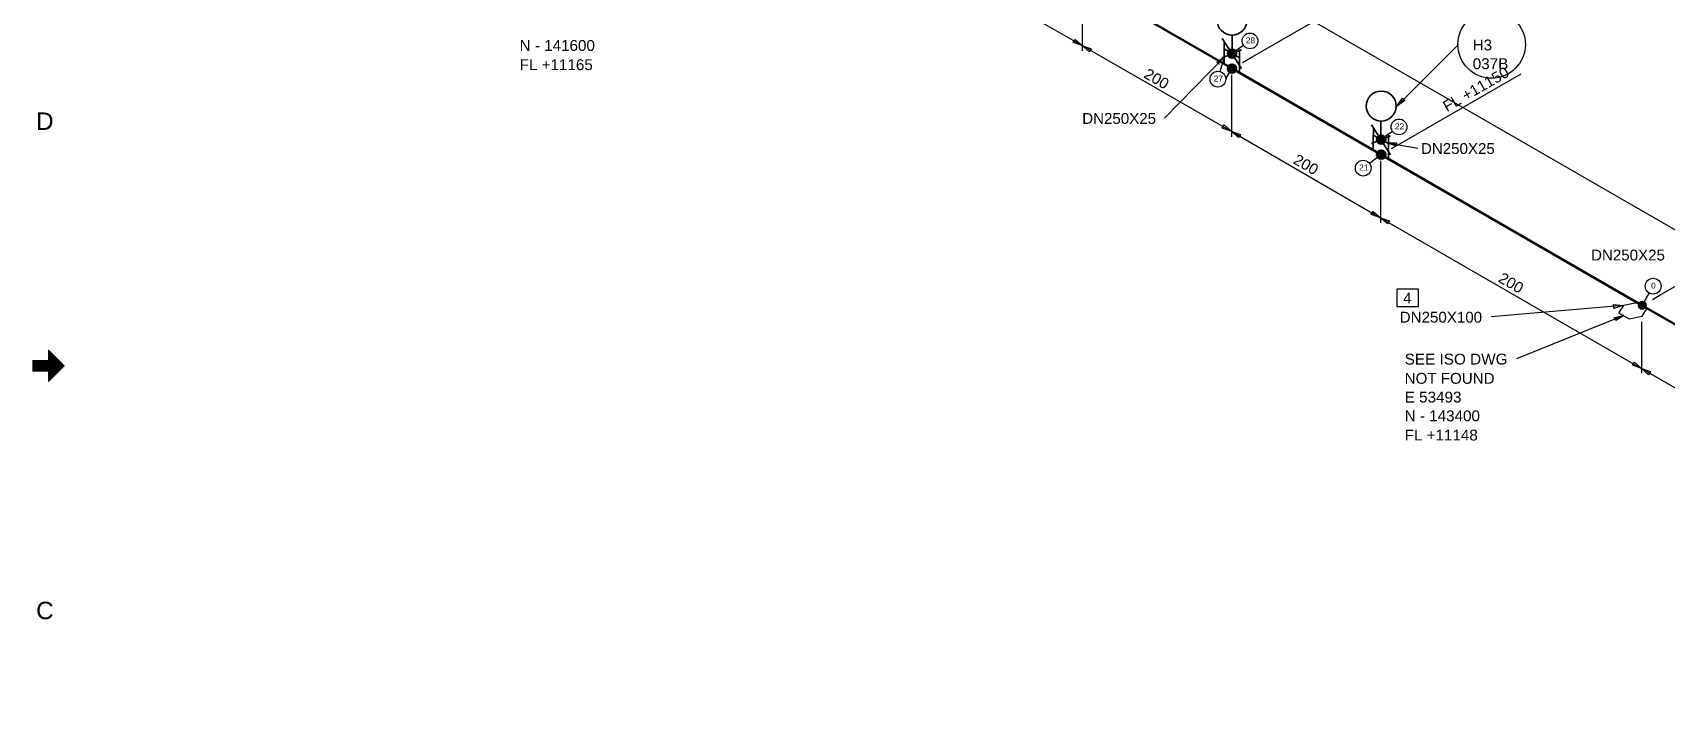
# Model space of a CAD drawing. Header units: inches. Extents: x 18 to 823, y 11 to 584.
# Drawn here: x 18.1 to 349.5, y 225.6 to 365 of the extents above; entities that cross this region are included whole.
import ezdxf

# ---------------------------------------------------------------- set-up
doc = ezdxf.new("R2010")
doc.units = ezdxf.units.IN
doc.header["$MEASUREMENT"] = 0
for name, color, linetype in [('AD1', 7, 'Continuous'), ('AD2', 7, 'Continuous'), ('BG 0 -1', 7, 'Continuous'), ('DIMLINES', 7, 'Continuous'), ('DIMTEXT', 7, 'Continuous'), ('FITTINGS', 7, 'Continuous'), ('ISOTEXT', 7, 'Continuous'), ('PIPE', 7, 'Continuous'), ('WELDS', 7, 'Continuous')]:
    doc.layers.add(name, color=color, linetype=linetype)
doc.styles.add('Arial', font='arial.ttf')

msp = doc.modelspace()

# ---------------------------------------------------------------- linework, layer by layer
at = {"layer": 'AD1', "color": 4, "linetype": 'Continuous', "lineweight": 30}
for p, q in [((231, 362.36), (232.84, 361.72)), ((232.44, 361.08), (231, 362.36)), ((261.24, 345), (263.08, 344.36)), ((262.68, 343.72), (261.24, 345)), ((291.48, 327.48), (293.32, 326.84)), ((292.92, 326.2), (291.48, 327.48)), ((344.44, 296.92), (346.28, 296.28)), ((345.88, 295.64), (344.44, 296.92))]:
    msp.add_line(p, q, dxfattribs=at)
at = {"layer": 'AD2', "color": 4, "linetype": 'Continuous', "lineweight": 30}
for p, q in [((231, 362.36), (229.16, 363)), ((229.56, 363.64), (231, 362.36)), ((261.24, 345), (259.4, 345.64)), ((259.8, 346.28), (261.24, 345)), ((291.48, 327.48), (289.64, 328.12)), ((290.04, 328.76), (291.48, 327.48)), ((344.44, 296.92), (342.6, 297.56)), ((343, 298.2), (344.44, 296.92))]:
    msp.add_line(p, q, dxfattribs=at)
at = {"layer": 'BG 0 -1', "color": 7, "linetype": 'Continuous', "lineweight": 9}
for p, q in [((18.14, 296.95), (19.67, 298.49)), ((18.14, 296.83), (19.8, 298.49)), ((18.14, 296.7), (19.92, 298.49)), ((18.14, 296.58), (20.05, 298.49)), ((18.14, 296.45), (20.17, 298.49)), ((18.14, 298.49), (18.14, 296.37)), ((18.14, 298.45), (18.17, 298.49)), ((18.14, 298.33), (18.3, 298.49)), ((18.14, 298.2), (18.42, 298.49)), ((18.14, 298.08), (18.55, 298.49)), ((18.14, 297.95), (18.67, 298.49)), ((18.14, 297.83), (18.8, 298.49)), ((18.14, 297.7), (18.92, 298.49)), ((18.14, 297.58), (19.05, 298.49)), ((18.14, 297.45), (19.17, 298.49)), ((18.14, 297.33), (19.3, 298.49)), ((18.14, 297.2), (19.42, 298.49)), ((18.14, 297.08), (19.55, 298.49)), ((21.32, 298.49), (18.14, 298.49)), ((18.17, 296.37), (20.3, 298.49)), ((18.3, 296.37), (20.42, 298.49)), ((18.42, 296.37), (20.55, 298.49)), ((18.55, 296.37), (20.67, 298.49)), ((18.67, 296.37), (20.8, 298.49)), ((18.8, 296.37), (20.92, 298.49)), ((18.93, 296.37), (21.05, 298.49)), ((19.05, 296.37), (21.17, 298.49)), ((19.18, 296.37), (21.3, 298.49)), ((19.3, 296.37), (22.43, 299.5)), ((19.43, 296.37), (22.49, 299.43)), ((19.55, 296.37), (22.56, 299.37)), ((19.68, 296.37), (22.62, 299.31)), ((19.8, 296.37), (22.68, 299.25)), ((19.93, 296.37), (22.74, 299.18)), ((20.05, 296.37), (22.81, 299.12)), ((20.18, 296.37), (22.87, 299.06)), ((20.3, 296.37), (22.93, 299)), ((20.43, 296.37), (22.99, 298.93)), ((20.55, 296.37), (23.06, 298.87)), ((20.68, 296.37), (23.12, 298.81)), ((20.8, 296.37), (23.18, 298.75)), ((20.93, 296.37), (23.24, 298.68)), ((21.05, 296.37), (23.31, 298.62)), ((21.18, 296.37), (23.37, 298.56)), ((21.3, 296.37), (23.43, 298.5)), ((21.32, 300.61), (24.5, 297.43)), ((21.32, 298.49), (21.32, 300.61)), ((21.32, 300.51), (21.37, 300.56)), ((21.32, 300.39), (21.43, 300.5)), ((21.32, 300.26), (21.49, 300.43)), ((21.32, 300.14), (21.56, 300.37)), ((21.32, 300.01), (21.62, 300.31)), ((21.32, 299.89), (21.68, 300.25)), ((21.32, 299.76), (21.74, 300.18)), ((21.32, 299.63), (21.81, 300.12)), ((21.32, 299.51), (21.87, 300.06)), ((21.32, 299.38), (21.93, 300)), ((21.32, 299.26), (21.99, 299.93)), ((21.32, 299.13), (22.06, 299.87)), ((21.32, 299.01), (22.12, 299.81)), ((21.32, 298.88), (22.18, 299.75)), ((21.32, 298.76), (22.24, 299.68)), ((21.32, 298.63), (22.31, 299.62)), ((21.32, 298.51), (22.37, 299.56)), ((21.32, 296.26), (23.49, 298.43)), ((21.32, 296.13), (23.56, 298.37)), ((21.32, 296.01), (23.62, 298.31)), ((21.32, 295.88), (23.68, 298.25)), ((21.32, 296.37), (18.14, 296.37)), ((21.32, 295.76), (23.74, 298.18)), ((21.32, 295.63), (23.81, 298.12)), ((21.32, 295.51), (23.87, 298.06)), ((21.32, 295.38), (23.93, 298)), ((21.32, 295.26), (23.99, 297.93)), ((21.32, 295.13), (24.06, 297.87)), ((21.32, 295.01), (24.12, 297.81)), ((21.32, 294.88), (24.18, 297.75)), ((21.32, 294.76), (24.24, 297.68)), ((21.32, 294.63), (24.31, 297.62)), ((21.32, 294.51), (24.37, 297.56)), ((21.32, 294.38), (24.43, 297.5)), ((21.32, 294.26), (24.49, 297.43)), ((24.5, 297.43), (21.32, 294.24)), ((21.32, 294.24), (21.32, 296.37))]:
    msp.add_line(p, q, dxfattribs=at)
at = {"layer": 'DIM', "color": 4, "linetype": 'Continuous', "lineweight": 30}
for p, q in [((265.16, 359.88), (289.78, 374.08)), ((295.4, 342.44), (320.02, 356.64)), ((348.36, 311.88), (372.98, 326.08))]:
    msp.add_line(p, q, dxfattribs=at)
at = {"layer": 'DIMLINES', "color": 7, "linetype": 'Continuous', "lineweight": 30}
for p, q in [((231.08, 361.32), (231.08, 373.88)), ((229.16, 363), (229.56, 363.64)), ((232.84, 361.72), (232.44, 361.08)), ((263.48, 358.92), (265.16, 359.88)), ((261.32, 343.88), (261.32, 356.44)), ((259.4, 345.64), (259.8, 346.28)), ((263.08, 344.36), (262.68, 343.72)), ((293.72, 341.48), (295.4, 342.44)), ((291.56, 326.44), (291.56, 339)), ((289.64, 328.12), (290.04, 328.76)), ((293.32, 326.84), (292.92, 326.2)), ((346.68, 310.92), (348.36, 311.88)), ((344.52, 295.96), (344.52, 306.36)), ((342.6, 297.56), (343, 298.2)), ((346.28, 296.28), (345.88, 295.64))]:
    msp.add_line(p, q, dxfattribs=at)
at = {"layer": 'DL', "color": 4, "linetype": 'Continuous', "lineweight": 30}
for p, q in [((72.44, 485.72), (523.88, 225.56)), ((180.12, 391.64), (231, 362.36)), ((231, 362.36), (261.24, 345)), ((261.24, 345), (291.48, 327.48)), ((291.48, 327.48), (344.44, 296.92)), ((344.44, 296.92), (374.68, 279.48))]:
    msp.add_line(p, q, dxfattribs=at)
at = {"layer": 'FITTINGS', "color": 2, "linetype": 'Continuous', "lineweight": 35}
for p, q in [((261.4, 360.7), (261.4, 364.6)), ((259.8, 361.6), (259.8, 363.3)), ((259.8, 358.6), (259.8, 361.7)), ((259.8, 361.7), (262.9, 359.9)), ((262.9, 359.9), (262.9, 361.6)), ((261.4, 357.7), (259.8, 358.6)), ((262.9, 359.9), (262.9, 356.8)), ((262.9, 356.8), (261.4, 357.7)), ((290.1, 344.2), (290.1, 345.8)), ((291.6, 343.3), (291.6, 347.1)), ((290, 341.1), (290, 344.2)), ((290, 344.2), (293.1, 342.5)), ((293.1, 342.5), (293.1, 344.2)), ((293.1, 342.5), (293.1, 339.4)), ((291.6, 340.2), (290, 341.1)), ((293.1, 339.4), (291.6, 340.2))]:
    msp.add_line(p, q, dxfattribs=at)
at = {"layer": 'FITTINGS', "color": 7, "linetype": 'Continuous', "lineweight": 35}
for centre in [(261.4, 367.56), (291.64, 350.12)]:
    msp.add_circle(centre, 3.04, dxfattribs=at)
at = {"layer": 'ISOTEXT', "color": 7, "linetype": 'Continuous', "lineweight": 30}
for p, q in [((294.84, 350.12), (307.32, 362.6)), ((247.72, 347.64), (259.88, 360.12)), ((258.28, 359), (259.88, 360.12)), ((258.84, 358.52), (258.28, 359)), ((260.12, 355.64), (261.32, 357.72)), ((294.84, 350.12), (295.96, 351.72)), ((296.44, 351.24), (294.84, 350.12)), ((295.96, 351.72), (296.44, 351.24)), ((292.84, 342.68), (299.08, 341.56)), ((292.84, 342.68), (294.76, 342.68)), ((294.68, 341.96), (292.84, 342.68)), ((294.76, 342.68), (294.68, 341.96)), ((299.24, 313), (294.84, 313)), ((294.84, 313), (294.84, 309.48)), ((299.24, 309.48), (299.24, 313)), ((294.84, 309.48), (299.24, 309.48)), ((340.68, 309.64), (313.96, 307.4)), ((338.84, 309.08), (338.76, 309.88)), ((338.76, 309.88), (340.68, 309.64)), ((340.68, 309.64), (338.84, 309.08)), ((340.84, 307.64), (319.08, 298.84)), ((338.92, 307.24), (340.84, 307.64)), ((339.24, 306.6), (338.92, 307.24)), ((340.84, 307.64), (339.24, 306.6))]:
    msp.add_line(p, q, dxfattribs=at)
at = {"layer": 'ISOTEXT', "color": 2, "linetype": 'Continuous', "lineweight": 30}
msp.add_circle((314.04, 362.6), 6.84, dxfattribs=at)
at = {"layer": 'PIPE', "color": 3, "linetype": 'Continuous', "lineweight": 50}
for p, q in [((261.4, 357.7), (231.2, 375.2)), ((291.6, 340.3), (261.4, 357.7)), ((344.6, 309.7), (291.6, 340.3)), ((374.8, 292.3), (344.6, 309.7))]:
    msp.add_line(p, q, dxfattribs=at)
at = {"layer": 'WDC', "color": 4, "linetype": 'Continuous', "lineweight": 30}
for centre in [(265.02, 363.32), (258.52, 355.56), (295.26, 345.88), (288, 337.53), (346.8, 313.6)]:
    msp.add_circle(centre, 1.6, dxfattribs=at)
at = {"layer": 'WELDS', "color": 7, "linetype": 'Continuous', "lineweight": 35}
for p, q in [((263.3, 357.7), (259.4, 363.8)), ((259.4, 359.9), (263.3, 361.5)), ((293.5, 340.2), (289.7, 346.3)), ((289.7, 342.5), (293.5, 344.1))]:
    msp.add_line(p, q, dxfattribs=at)
at = {"layer": 'WELDS', "color": 7, "linetype": 'Continuous', "lineweight": 25}
for p, q in [((340.8, 309.7), (339.8, 308.2)), ((339.8, 308.2), (341.9, 307)), ((343.5, 310.2), (340.8, 309.7)), ((344.6, 309.7), (343.5, 310.2)), ((345.6, 309.1), (344.6, 309.7)), ((344.6, 307.5), (345.6, 309.1)), ((341.9, 307), (344.6, 307.5))]:
    msp.add_line(p, q, dxfattribs=at)
at = {"layer": 'WELDS', "color": 6, "linetype": 'Continuous', "lineweight": 35}
for centre, radius in [((261.4, 360.76), 0.92), ((261.4, 360.76), 0.92), ((261.4, 357.72), 0.92), ((261.4, 357.72), 0.92), ((291.64, 343.32), 0.92), ((291.64, 343.32), 0.92), ((291.64, 340.28), 0.92), ((291.64, 340.28), 0.92), ((344.6, 309.72), 0.76), ((344.6, 309.72), 0.76)]:
    msp.add_circle(centre, radius, dxfattribs=at)
at = {"layer": 'WELDS', "color": 6}
for centre, radius in [((261.4, 360.76), 0.72), ((261.4, 360.76), 0.72), ((261.4, 360.76), 0.72), ((261.4, 360.76), 0.72), ((261.4, 360.76), 0.52), ((261.4, 360.76), 0.52), ((261.4, 360.76), 0.52), ((261.4, 360.76), 0.52), ((261.4, 360.76), 0.52), ((261.4, 360.76), 0.52), ((261.4, 360.76), 0.52), ((261.4, 360.76), 0.52), ((261.4, 360.76), 0.52), ((261.4, 360.76), 0.52), ((261.4, 357.72), 0.72), ((261.4, 357.72), 0.72), ((261.4, 357.72), 0.72), ((261.4, 357.72), 0.72), ((261.4, 357.72), 0.52), ((261.4, 357.72), 0.52), ((261.4, 357.72), 0.52), ((261.4, 357.72), 0.52), ((261.4, 357.72), 0.52), ((261.4, 357.72), 0.52), ((261.4, 357.72), 0.52), ((261.4, 357.72), 0.52), ((261.4, 357.72), 0.52), ((261.4, 357.72), 0.52), ((261.4, 360.76), 0.32), ((261.4, 360.76), 0.32), ((261.4, 360.76), 0.32), ((261.4, 360.76), 0.32), ((261.4, 360.76), 0.32), ((261.4, 360.76), 0.32), ((261.4, 360.76), 0.32), ((261.4, 360.76), 0.32), ((261.4, 360.76), 0.32), ((261.4, 360.76), 0.32), ((261.4, 360.76), 0.32), ((261.4, 360.76), 0.32), ((261.4, 360.76), 0.32), ((261.4, 360.76), 0.32), ((261.4, 360.76), 0.32), ((261.4, 360.76), 0.32), ((261.4, 360.76), 0.32), ((261.4, 360.76), 0.32), ((261.4, 360.76), 0.32), ((261.4, 360.76), 0.32), ((261.4, 360.76), 0.32), ((261.4, 360.76), 0.32), ((261.4, 360.76), 0.32), ((261.4, 360.76), 0.32), ((261.4, 357.72), 0.32), ((261.4, 357.72), 0.32), ((261.4, 357.72), 0.32), ((261.4, 357.72), 0.32), ((261.4, 357.72), 0.32), ((261.4, 357.72), 0.32), ((261.4, 357.72), 0.32), ((261.4, 357.72), 0.32), ((261.4, 357.72), 0.32), ((261.4, 357.72), 0.32), ((261.4, 357.72), 0.32), ((261.4, 357.72), 0.32), ((261.4, 357.72), 0.32), ((261.4, 357.72), 0.32), ((261.4, 357.72), 0.32), ((261.4, 357.72), 0.32), ((261.4, 357.72), 0.32), ((261.4, 357.72), 0.32), ((261.4, 357.72), 0.32), ((261.4, 357.72), 0.32), ((261.4, 357.72), 0.32), ((261.4, 357.72), 0.32), ((261.4, 357.72), 0.32), ((261.4, 357.72), 0.32), ((261.4, 360.76), 0.12), ((261.4, 360.76), 0.12), ((261.4, 360.76), 0.12), ((261.4, 360.76), 0.12), ((261.4, 360.76), 0.12), ((261.4, 360.76), 0.12), ((261.4, 360.76), 0.12), ((261.4, 360.76), 0.12), ((261.4, 360.76), 0.12), ((261.4, 360.76), 0.12), ((261.4, 360.76), 0.12), ((261.4, 360.76), 0.12), ((261.4, 360.76), 0.12), ((261.4, 360.76), 0.12), ((261.4, 360.76), 0.12), ((261.4, 360.76), 0.12), ((261.4, 360.76), 0.12), ((261.4, 360.76), 0.12), ((261.4, 360.76), 0.12), ((261.4, 360.76), 0.12), ((261.4, 360.76), 0.12), ((261.4, 360.76), 0.12), ((261.4, 360.76), 0.12), ((261.4, 360.76), 0.12), ((261.4, 357.72), 0.12), ((261.4, 357.72), 0.12), ((261.4, 357.72), 0.12), ((261.4, 357.72), 0.12), ((261.4, 357.72), 0.12), ((261.4, 357.72), 0.12), ((261.4, 357.72), 0.12), ((261.4, 357.72), 0.12), ((261.4, 357.72), 0.12), ((261.4, 357.72), 0.12), ((261.4, 357.72), 0.12), ((261.4, 357.72), 0.12), ((261.4, 357.72), 0.12), ((261.4, 357.72), 0.12), ((261.4, 357.72), 0.12), ((261.4, 357.72), 0.12), ((261.4, 357.72), 0.12), ((261.4, 357.72), 0.12), ((261.4, 357.72), 0.12), ((261.4, 357.72), 0.12), ((261.4, 357.72), 0.12), ((261.4, 357.72), 0.12), ((261.4, 357.72), 0.12), ((261.4, 357.72), 0.12), ((291.64, 343.32), 0.72), ((291.64, 343.32), 0.72), ((291.64, 343.32), 0.72), ((291.64, 343.32), 0.72), ((291.64, 343.32), 0.52), ((291.64, 343.32), 0.52), ((291.64, 343.32), 0.52), ((291.64, 343.32), 0.52), ((291.64, 343.32), 0.52), ((291.64, 343.32), 0.52), ((291.64, 343.32), 0.52), ((291.64, 343.32), 0.52), ((291.64, 343.32), 0.52), ((291.64, 343.32), 0.52), ((291.64, 343.32), 0.32), ((291.64, 343.32), 0.32), ((291.64, 343.32), 0.32), ((291.64, 343.32), 0.32), ((291.64, 343.32), 0.32), ((291.64, 343.32), 0.32), ((291.64, 343.32), 0.32), ((291.64, 343.32), 0.32), ((291.64, 343.32), 0.32), ((291.64, 343.32), 0.32), ((291.64, 343.32), 0.32), ((291.64, 343.32), 0.32), ((291.64, 343.32), 0.32), ((291.64, 343.32), 0.32), ((291.64, 343.32), 0.32), ((291.64, 343.32), 0.32), ((291.64, 343.32), 0.32), ((291.64, 343.32), 0.32), ((291.64, 343.32), 0.32), ((291.64, 343.32), 0.32), ((291.64, 343.32), 0.32), ((291.64, 343.32), 0.32), ((291.64, 343.32), 0.32), ((291.64, 343.32), 0.32), ((291.64, 343.32), 0.12), ((291.64, 343.32), 0.12), ((291.64, 343.32), 0.12), ((291.64, 343.32), 0.12), ((291.64, 343.32), 0.12), ((291.64, 343.32), 0.12), ((291.64, 343.32), 0.12), ((291.64, 343.32), 0.12), ((291.64, 343.32), 0.12), ((291.64, 343.32), 0.12), ((291.64, 343.32), 0.12), ((291.64, 343.32), 0.12), ((291.64, 343.32), 0.12), ((291.64, 343.32), 0.12), ((291.64, 343.32), 0.12), ((291.64, 343.32), 0.12), ((291.64, 343.32), 0.12), ((291.64, 343.32), 0.12), ((291.64, 343.32), 0.12), ((291.64, 343.32), 0.12), ((291.64, 343.32), 0.12), ((291.64, 343.32), 0.12), ((291.64, 343.32), 0.12), ((291.64, 343.32), 0.12), ((291.64, 340.28), 0.72), ((291.64, 340.28), 0.72), ((291.64, 340.28), 0.72), ((291.64, 340.28), 0.72), ((291.64, 340.28), 0.52), ((291.64, 340.28), 0.52), ((291.64, 340.28), 0.52), ((291.64, 340.28), 0.52), ((291.64, 340.28), 0.52), ((291.64, 340.28), 0.52), ((291.64, 340.28), 0.52), ((291.64, 340.28), 0.52), ((291.64, 340.28), 0.52), ((291.64, 340.28), 0.52), ((291.64, 340.28), 0.32), ((291.64, 340.28), 0.32), ((291.64, 340.28), 0.32), ((291.64, 340.28), 0.32), ((291.64, 340.28), 0.32), ((291.64, 340.28), 0.32), ((291.64, 340.28), 0.32), ((291.64, 340.28), 0.32), ((291.64, 340.28), 0.32), ((291.64, 340.28), 0.32), ((291.64, 340.28), 0.32), ((291.64, 340.28), 0.32), ((291.64, 340.28), 0.32), ((291.64, 340.28), 0.32), ((291.64, 340.28), 0.32), ((291.64, 340.28), 0.32), ((291.64, 340.28), 0.32), ((291.64, 340.28), 0.32), ((291.64, 340.28), 0.32), ((291.64, 340.28), 0.32), ((291.64, 340.28), 0.32), ((291.64, 340.28), 0.32), ((291.64, 340.28), 0.32), ((291.64, 340.28), 0.32), ((291.64, 340.28), 0.12), ((291.64, 340.28), 0.12), ((291.64, 340.28), 0.12), ((291.64, 340.28), 0.12), ((291.64, 340.28), 0.12), ((291.64, 340.28), 0.12), ((291.64, 340.28), 0.12), ((291.64, 340.28), 0.12), ((291.64, 340.28), 0.12), ((291.64, 340.28), 0.12), ((291.64, 340.28), 0.12), ((291.64, 340.28), 0.12), ((291.64, 340.28), 0.12), ((291.64, 340.28), 0.12), ((291.64, 340.28), 0.12), ((291.64, 340.28), 0.12), ((291.64, 340.28), 0.12), ((291.64, 340.28), 0.12), ((291.64, 340.28), 0.12), ((291.64, 340.28), 0.12), ((291.64, 340.28), 0.12), ((291.64, 340.28), 0.12), ((291.64, 340.28), 0.12), ((291.64, 340.28), 0.12), ((344.6, 309.72), 0.56), ((344.6, 309.72), 0.56), ((344.6, 309.72), 0.56), ((344.6, 309.72), 0.56), ((344.6, 309.72), 0.36), ((344.6, 309.72), 0.36), ((344.6, 309.72), 0.36), ((344.6, 309.72), 0.36), ((344.6, 309.72), 0.36), ((344.6, 309.72), 0.36), ((344.6, 309.72), 0.36), ((344.6, 309.72), 0.36), ((344.6, 309.72), 0.36), ((344.6, 309.72), 0.36), ((344.6, 309.72), 0.16), ((344.6, 309.72), 0.16), ((344.6, 309.72), 0.16), ((344.6, 309.72), 0.16), ((344.6, 309.72), 0.16), ((344.6, 309.72), 0.16), ((344.6, 309.72), 0.16), ((344.6, 309.72), 0.16), ((344.6, 309.72), 0.16), ((344.6, 309.72), 0.16)]:
    msp.add_circle(centre, radius, dxfattribs=at)
at = {"layer": 'WL', "color": 7}
for p, q in [((263.71, 362.41), (261.32, 360.76)), ((258.98, 357.09), (259.88, 360.12)), ((293.95, 344.97), (291.56, 343.32)), ((289.26, 338.51), (291.56, 340.28)), ((345.99, 312.22), (344.52, 309.72))]:
    msp.add_line(p, q, dxfattribs=at)

# ---------------------------------------------------------------- texts
at = {"layer": 'BG 0 -1', "color": 7, "style": 'Arial', "width": 0.992063}
for s, p in [('D', (18.84, 345.28)), ('C', (18.84, 246.06))]:
    msp.add_text(s, height=3.54, dxfattribs=at).set_placement(p)
at = {"layer": 'DIMTEXT', "color": 2, "style": 'Arial', "width": 1.008516}
for p in [(243.3, 356), (273.6, 338.6), (315.2, 314.6)]:
    msp.add_text('200', height=2.2, rotation=330, dxfattribs=at).set_placement(p)
at = {"layer": 'ELEDIT', "color": 4, "style": 'Arial', "width": 1.004042}
msp.add_text('FL +11150', height=2.2, rotation=29.9667, dxfattribs=at).set_placement((304.96, 348.88))
at = {"layer": 'ISOTEXT', "color": 2, "style": 'Arial'}
for s, width, p in [('N - 141600', 1.004313, (116.9, 361.3)), ('H3', 0.99922, (310.2, 361.4)), ('FL +11165', 1.004042, (116.9, 357.4)), ('037B', 1.007244, (310.2, 357.6)), ('DN250X25', 0.996682, (231, 346.5)), ('DN250X25', 0.996682, (299.7, 340.4)), ('DN250X25', 0.996682, (334.2, 318.8)), ('4', 1.008516, (296.1, 310.1)), ('DN250X100', 0.99789, (295.4, 306.2)), ('SEE ISO DWG', 1.00983, (296.4, 297.7)), ('NOT FOUND', 0.998145, (296.4, 293.8)), ('E 53493', 1.007719, (296.4, 290)), ('N - 143400', 1.004313, (296.4, 286.2)), ('FL +11148', 1.004042, (296.4, 282.3))]:
    msp.add_text(s, height=2.2, dxfattribs=dict(at, width=width)).set_placement(p)
at = {"layer": 'WDT', "color": 2, "style": 'Arial', "width": 1.008516}
for s, p in [('28', (264.18, 362.84)), ('27', (257.68, 355.08)), ('22', (294.42, 345.4)), ('21', (287.16, 337.05)), ('0', (346.38, 313.12))]:
    msp.add_text(s, height=1.2, dxfattribs=at).set_placement(p)

doc.saveas('drawing.dxf')
